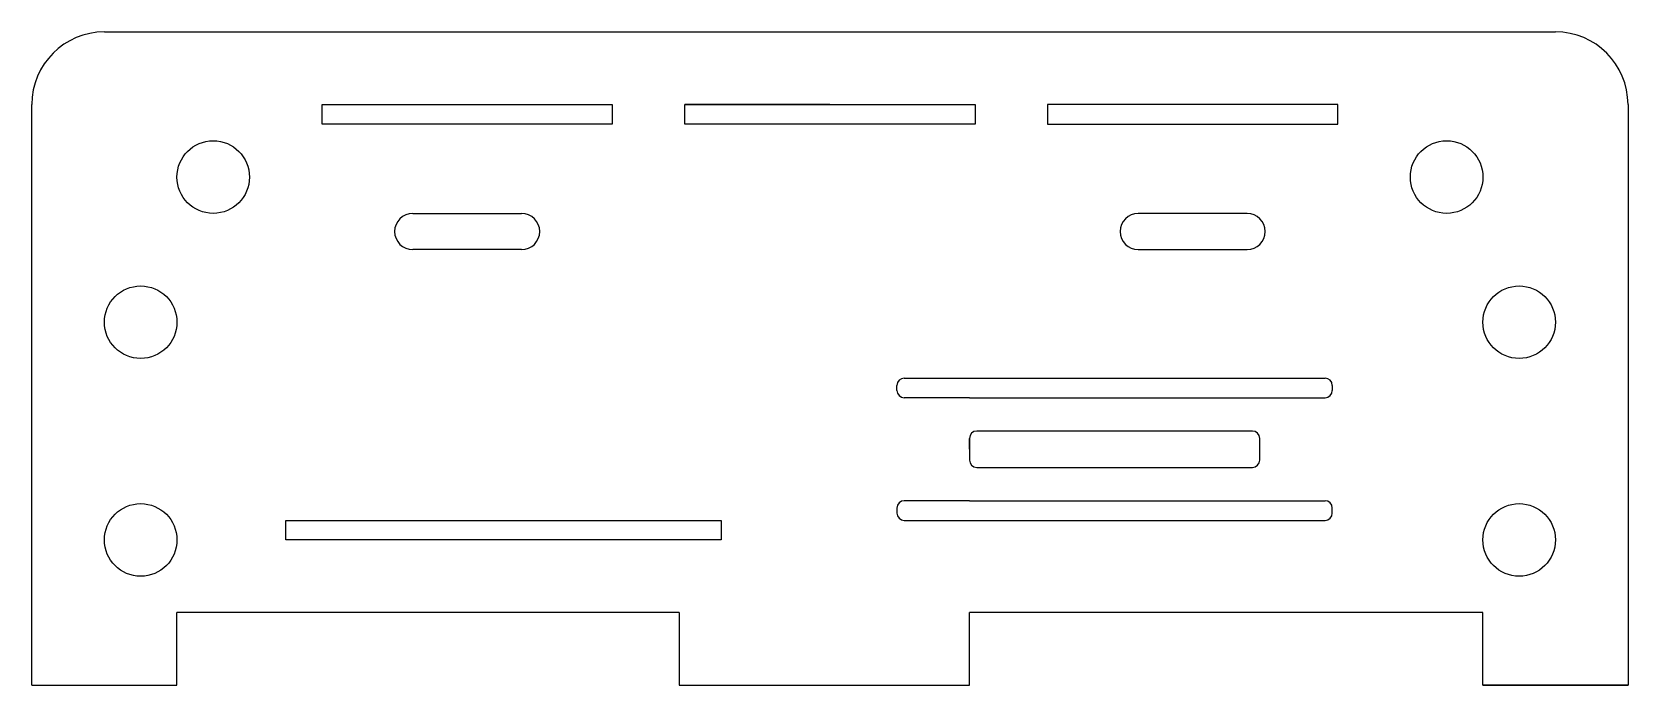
# Model space of a CAD drawing. Header units: inches. Extents: x 9.1 to 20.1, y -8.9 to -4.4.
import ezdxf

# ---------------------------------------------------------------- set-up
doc = ezdxf.new("R2010")
doc.units = ezdxf.units.IN

msp = doc.modelspace()

# ---------------------------------------------------------------- linework, layer by layer
for p, q in [((9.581, -4.399), (19.581, -4.399)), ((9.081, -8.899), (9.081, -4.899)), ((9.081, -4.899), (9.081, -4.899)), ((11.081, -5.034), (11.081, -4.899)), ((11.081, -4.899), (13.081, -4.899)), ((13.081, -4.899), (13.081, -5.034)), ((14.581, -4.899), (13.581, -4.899)), ((13.581, -4.899), (15.581, -4.899)), ((13.581, -5.034), (13.581, -4.899)), ((15.581, -4.899), (15.581, -4.899)), ((15.581, -4.899), (15.581, -5.034)), ((16.081, -4.899), (16.081, -5.034)), ((18.081, -4.899), (16.081, -4.899)), ((18.081, -5.034), (18.081, -4.899)), ((20.081, -4.899), (20.081, -8.899)), ((13.081, -5.034), (11.081, -5.034)), ((15.581, -5.034), (13.581, -5.034)), ((16.081, -5.034), (18.081, -5.034)), ((11.706, -5.649), (12.456, -5.649)), ((17.456, -5.649), (16.706, -5.649)), ((11.581, -5.774), (11.581, -5.774)), ((12.581, -5.774), (12.581, -5.774)), ((16.581, -5.774), (16.581, -5.774)), ((17.581, -5.774), (17.581, -5.774)), ((12.456, -5.899), (11.706, -5.899)), ((16.706, -5.899), (17.456, -5.899)), ((15.093, -6.784), (17.993, -6.784)), ((15.043, -6.869), (15.043, -6.834)), ((15.543, -6.919), (15.093, -6.919)), ((15.543, -6.919), (17.993, -6.919)), ((18.043, -6.834), (18.043, -6.869)), ((17.493, -7.149), (15.593, -7.149)), ((15.543, -7.199), (15.543, -7.349)), ((15.543, -7.274), (15.543, -7.199)), ((17.543, -7.349), (17.543, -7.199)), ((15.543, -7.274), (15.543, -7.349)), ((15.593, -7.399), (17.493, -7.399)), ((15.043, -7.679), (15.043, -7.714)), ((15.543, -7.629), (15.093, -7.629)), ((15.543, -7.629), (17.993, -7.629)), ((18.043, -7.714), (18.043, -7.679)), ((10.831, -7.899), (10.831, -7.764)), ((10.831, -7.764), (13.831, -7.764)), ((13.831, -7.764), (13.831, -7.899)), ((15.093, -7.764), (17.993, -7.764)), ((13.831, -7.899), (10.831, -7.899)), ((10.081, -8.899), (10.081, -8.399)), ((13.543, -8.399), (10.081, -8.399)), ((13.543, -8.399), (13.543, -8.899)), ((19.081, -8.399), (15.543, -8.399)), ((15.543, -8.899), (15.543, -8.399)), ((19.081, -8.899), (19.081, -8.399)), ((9.081, -8.899), (10.081, -8.899)), ((9.081, -8.899), (10.081, -8.899)), ((13.543, -8.899), (15.543, -8.899)), ((13.543, -8.899), (15.543, -8.899)), ((20.081, -8.899), (19.081, -8.899)), ((19.081, -8.899), (20.081, -8.899))]:
    msp.add_line(p, q)
for centre in [(10.331, -5.399), (18.831, -5.399), (9.831, -6.399), (19.331, -6.399), (9.831, -7.899), (19.331, -7.899)]:
    msp.add_circle(centre, 0.25)
for centre, radius, start, end in [((9.581, -4.899), 0.5, 90, 180), ((19.581, -4.899), 0.5, 0, 90), ((11.706, -5.774), 0.125, 90, 180), ((12.456, -5.774), 0.125, 360, 90), ((16.706, -5.774), 0.125, 90, 180), ((17.456, -5.774), 0.125, 0, 90), ((11.706, -5.774), 0.125, 180, 270), ((12.456, -5.774), 0.125, 270, 0), ((16.706, -5.774), 0.125, 180, 270), ((17.456, -5.774), 0.125, 270, 0), ((15.093, -6.834), 0.05, 90, 180), ((17.993, -6.834), 0.05, 0, 90), ((15.093, -6.869), 0.05, 180, 270), ((17.993, -6.869), 0.05, 270, 0), ((15.593, -7.199), 0.05, 90, 180), ((17.493, -7.199), 0.05, 0, 90), ((15.593, -7.349), 0.05, 180, 270), ((17.493, -7.349), 0.05, 270, 0), ((15.093, -7.679), 0.05, 90, 180), ((17.993, -7.679), 0.05, 0, 90), ((15.093, -7.714), 0.05, 180, 270), ((17.993, -7.714), 0.05, 270, 0)]:
    msp.add_arc(centre, radius, start, end)

doc.saveas('drawing.dxf')
